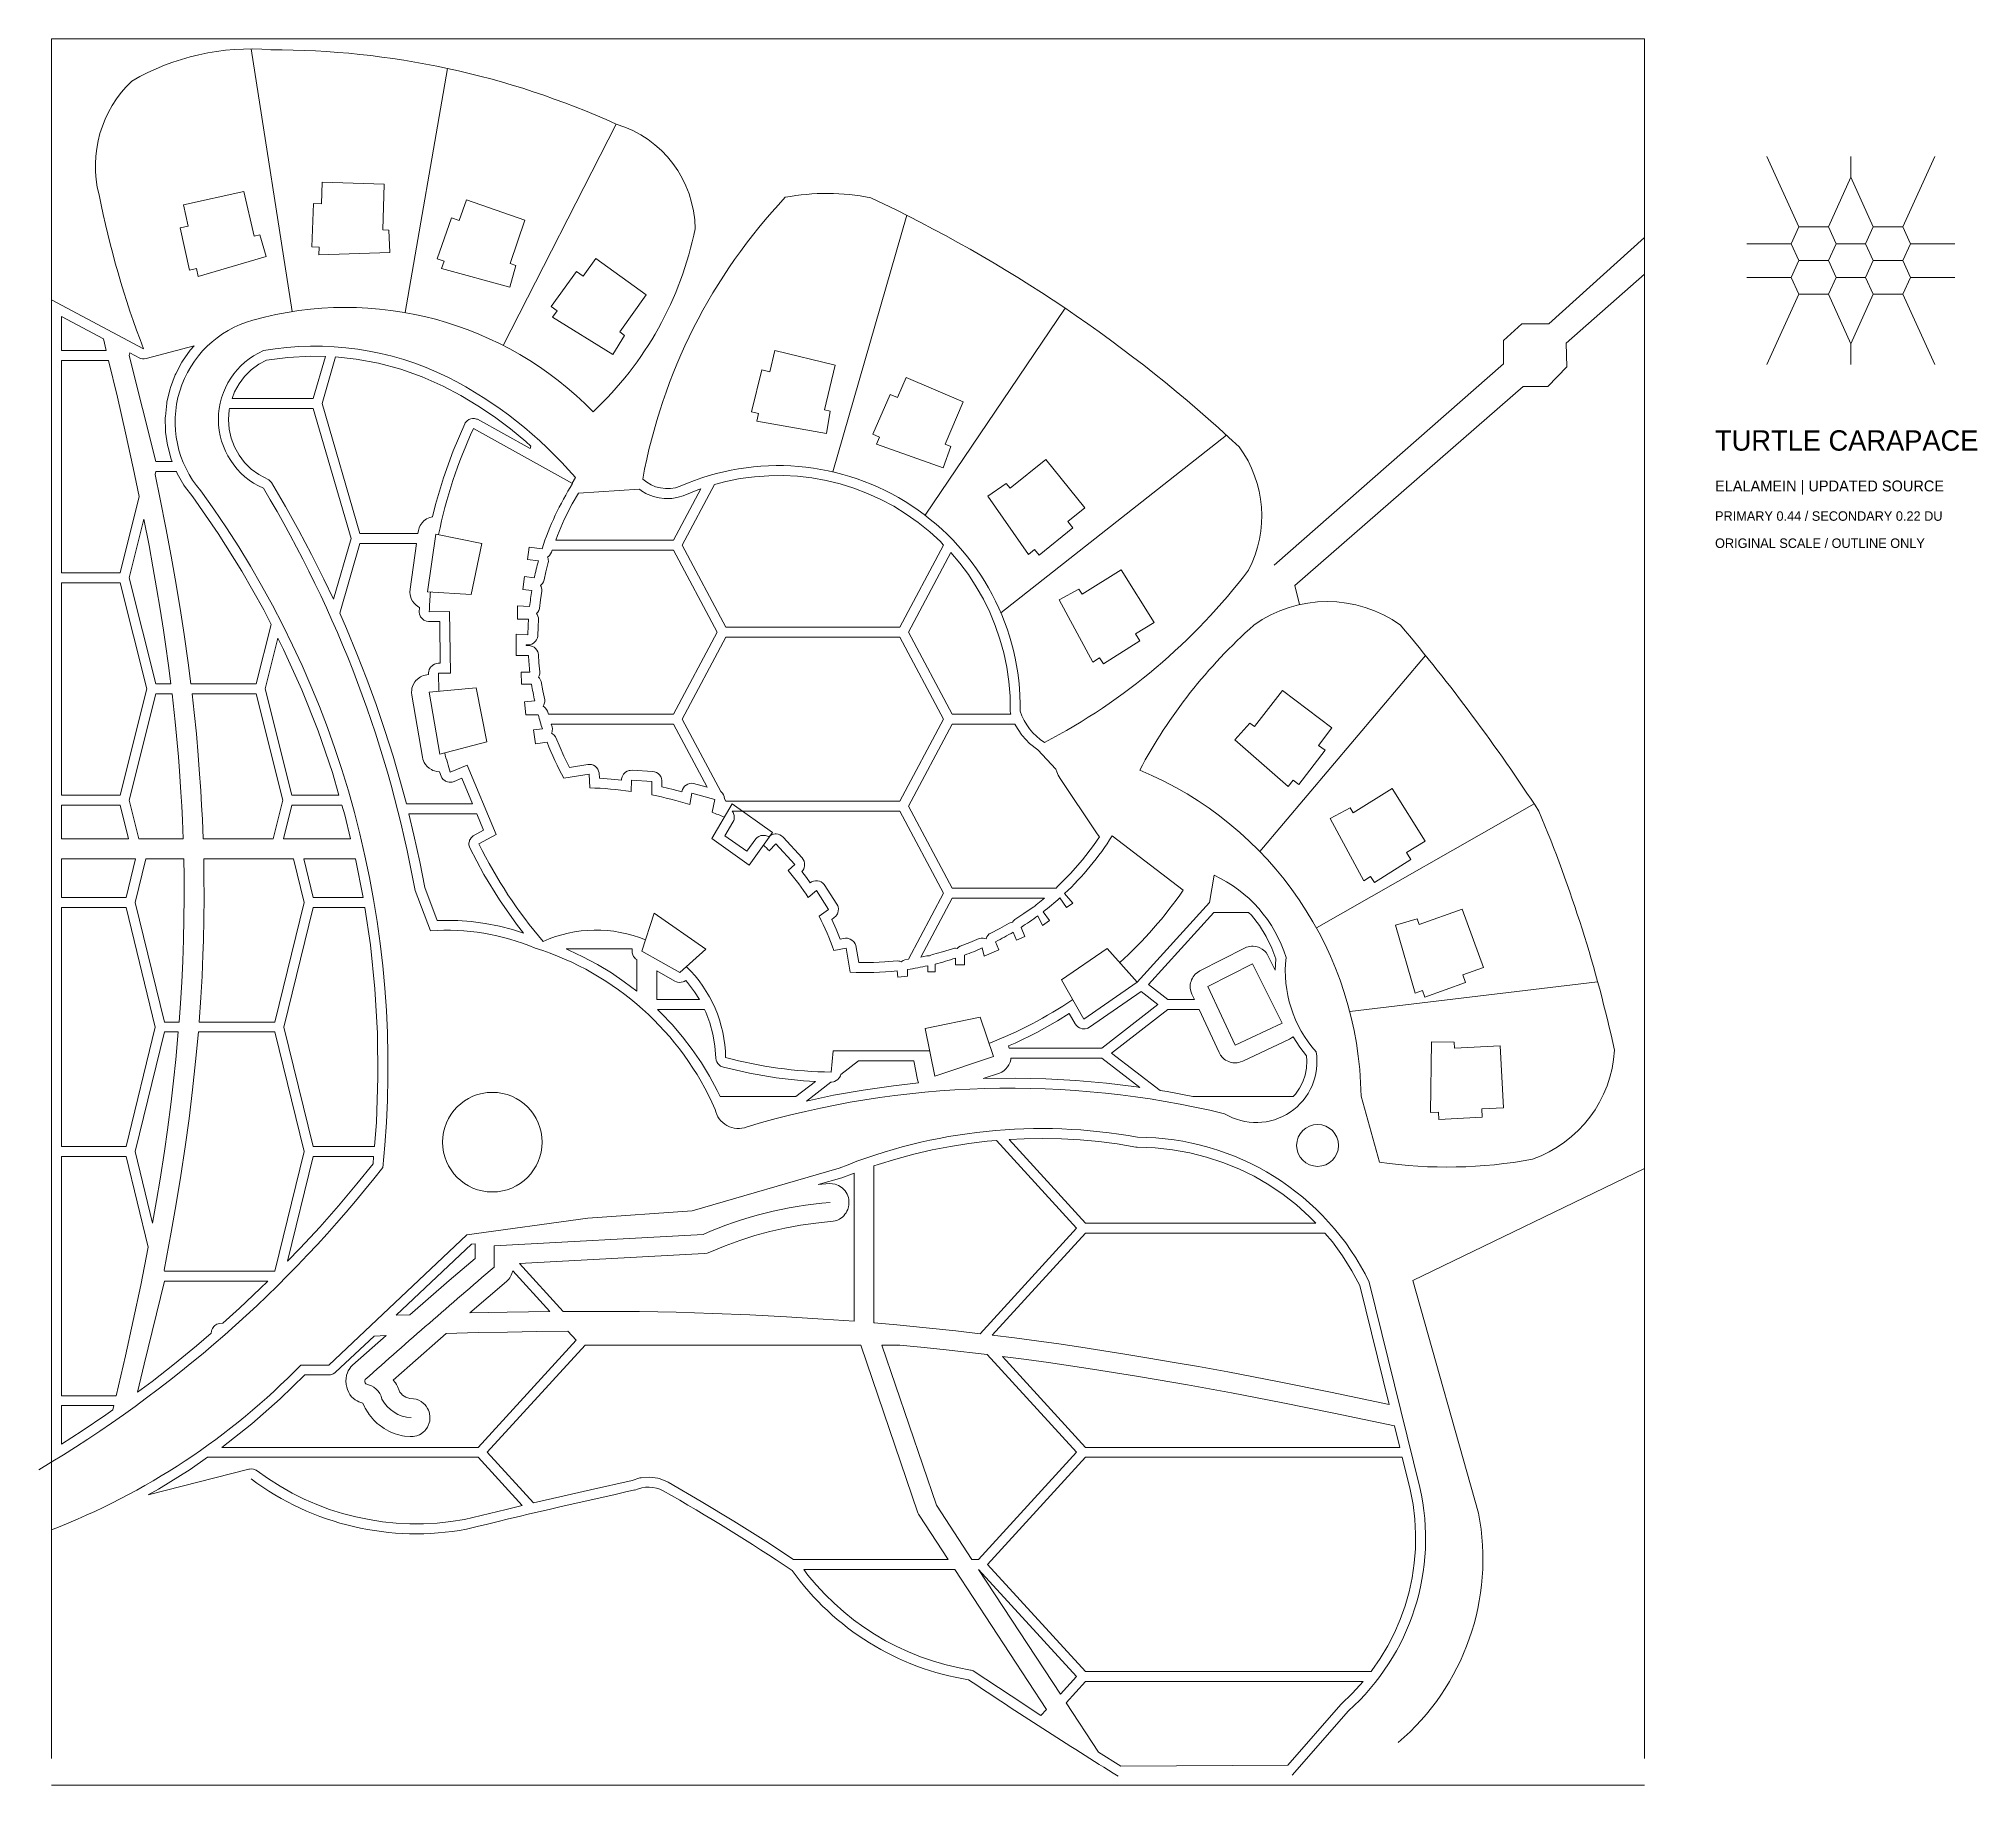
# Model space of a CAD drawing. Header units: inches. Extents: x 36 to 78.8, y 17.3 to 55.9.
import ezdxf

# ---------------------------------------------------------------- set-up
doc = ezdxf.new("R2010")
doc.units = ezdxf.units.IN
for name, color, linetype, lineweight in [('01_ORIGINAL_PLAN', 7, 'Continuous', 20), ('02_CONCEPT_CLOSED_AREAS', 7, 'Continuous', 15), ('03_CONCEPT_ICON', 7, 'Continuous', 15), ('04_TITLE', 7, 'Continuous', 15)]:
    doc.layers.add(name, color=color, linetype=linetype, lineweight=lineweight)

msp = doc.modelspace()

# ---------------------------------------------------------------- linework, layer by layer
at = {"layer": '01_ORIGINAL_PLAN'}
for p, q in [((36.248, 17.906), (36.248, 55.9)), ((36.248, 55.9), (71.442, 55.9)), ((71.442, 55.9), (71.442, 17.906)), ((71.442, 17.312), (36.248, 17.312))]:
    msp.add_line(p, q, dxfattribs=at)
for points in [[(40.658, 55.675), (41.569, 49.871)], [(45, 55.245), (44.06, 49.85)], [(48.726, 54.013), (46.225, 49.126)], [(55.143, 52), (53.51, 46.333)], [(63.257, 44.272), (68.329, 48.719), (68.329, 49.231), (68.73, 49.6), (69.33, 49.6), (71.442, 51.512), (71.442, 50.696), (69.711, 49.177), (69.725, 48.651), (69.304, 48.218), (68.761, 48.218), (63.72, 43.82), (63.817, 43.397)], [(38.284, 49.049), (36.248, 50.129)], [(55.552, 45.371), (58.647, 49.945)], [(62.206, 47.145), (57.223, 43.22)], [(47.087, 44.63), (46.802, 44.667), (46.766, 44.393), (47.006, 44.362)], [(46.916, 43.993), (46.696, 44.016), (46.666, 43.73), (46.862, 43.709)], [(46.813, 43.357), (46.546, 43.371), (46.546, 43.074), (46.789, 43.074)], [(45.044, 43.247), (44.595, 43.241)], [(44.807, 41.482), (44.799, 41.881), (45.061, 41.886), (45.044, 43.247)], [(46.775, 42.728), (46.519, 42.748), (46.519, 42.277), (46.786, 42.274)], [(66.604, 42.276), (62.941, 37.945)], [(46.818, 41.908), (46.625, 41.902), (46.633, 41.638), (46.856, 41.638)], [(46.926, 41.27), (46.702, 41.249), (46.728, 40.961), (47.002, 40.962)], [(47.096, 40.651), (46.9, 40.63)], [(46.9, 40.63), (46.939, 40.324), (47.2, 40.358)], [(46.075, 38.317), (45.433, 39.849), (45.059, 39.693)], [(49.053, 39.272), (49.062, 39.519), (49.515, 39.492), (49.513, 39.194)], [(50.35, 38.981), (50.396, 39.232), (50.902, 39.093), (50.842, 38.811)], [(51.286, 38.996), (52.178, 38.364), (51.665, 37.64), (50.837, 38.227), (51.286, 38.996)], [(69.006, 38.995), (64.196, 36.253)], [(46.075, 38.317), (45.692, 38.109)], [(52.249, 38.111), (52.108, 37.96)], [(52.249, 38.111), (52.668, 37.654), (52.525, 37.523)], [(52.968, 36.924), (53.149, 37.079), (53.413, 36.661), (53.207, 36.514)], [(58.528, 36.918), (58.67, 36.704), (58.814, 36.799), (58.632, 37.014)], [(49.567, 36.583), (50.703, 35.787), (50.129, 35.27), (49.295, 35.742), (49.567, 36.583)], [(58.043, 36.524), (58.141, 36.305), (58.295, 36.419), (58.155, 36.608)], [(57.496, 36.162), (57.572, 35.985), (57.754, 36.063), (57.668, 36.267)], [(53.805, 35.806), (53.533, 35.759)], [(53.805, 35.806), (53.805, 35.806)], [(56.221, 35.586), (56.221, 35.439), (56.423, 35.439), (56.423, 35.655)], [(56.812, 35.811), (56.853, 35.634), (57.179, 35.773), (57.105, 35.949)], [(58.564, 35.106), (59.058, 34.241), (60.235, 35.059), (59.57, 35.799), (58.564, 35.106)], [(54.929, 35.306), (54.944, 35.165), (55.16, 35.189), (55.16, 35.336)], [(55.61, 35.419), (55.608, 35.288), (55.771, 35.288), (55.771, 35.457)], [(70.407, 35.063), (64.93, 34.409)], [(53.515, 33.54), (53.473, 33.07)], [(53.515, 33.54), (55.65, 33.54)], [(65.18, 32.538), (65.591, 31.078)], [(71.442, 30.938), (66.326, 28.468)], [(46.027, 28.759), (46.027, 29.23), (50.643, 29.479)], [(66.326, 28.468), (67.775, 23.323)]]:
    msp.add_lwpolyline(points, dxfattribs=at)
for points in [[(43.572, 51.68), (43.598, 52.69), (42.23, 52.734), (42.214, 52.252), (42.035, 52.258), (42.004, 51.303), (42.163, 51.298), (42.158, 51.123), (43.721, 51.177), (43.704, 51.675)], [(40.725, 51.537), (40.502, 52.523), (39.164, 52.23), (39.268, 51.758), (39.093, 51.72), (39.298, 50.787), (39.453, 50.821), (39.491, 50.65), (40.993, 51.087), (40.853, 51.565)], [(46.381, 50.933), (46.709, 51.889), (45.415, 52.34), (45.257, 51.885), (45.088, 51.944), (44.773, 51.041), (44.923, 50.989), (44.866, 50.824), (46.374, 50.409), (46.506, 50.889)], [(48.804, 49.422), (49.389, 50.246), (48.277, 51.045), (47.995, 50.654), (47.85, 50.758), (47.292, 49.982), (47.421, 49.889), (47.319, 49.747), (48.648, 48.921), (48.911, 49.345)], [(53.327, 47.704), (53.561, 48.687), (52.231, 49.012), (52.116, 48.544), (51.942, 48.586), (51.715, 47.658), (51.87, 47.62), (51.829, 47.45), (53.37, 47.181), (53.455, 47.672)], [(55.995, 46.944), (56.387, 47.876), (55.128, 48.415), (54.938, 47.972), (54.774, 48.042), (54.397, 47.164), (54.544, 47.101), (54.475, 46.94), (55.951, 46.422), (56.116, 46.892)], [(57.426, 45.973), (58.218, 46.601), (59.075, 45.534), (58.699, 45.232), (58.811, 45.092), (58.066, 44.493), (57.966, 44.618), (57.83, 44.508), (56.934, 45.791), (57.343, 46.076)], [(45.757, 44.748), (44.738, 44.957), (44.556, 43.684), (45.524, 43.622)], [(59.019, 43.63), (59.878, 44.165), (60.608, 43.006), (60.2, 42.749), (60.296, 42.598), (59.487, 42.088), (59.402, 42.222), (59.254, 42.129), (58.511, 43.505), (58.949, 43.742)], [(45.629, 41.562), (44.593, 41.461), (44.828, 40.095), (45.865, 40.369)], [(62.827, 40.702), (63.445, 41.502), (64.534, 40.672), (64.241, 40.288), (64.384, 40.18), (63.804, 39.42), (63.677, 39.516), (63.571, 39.377), (62.394, 40.407), (62.722, 40.782)], [(65.006, 38.799), (65.865, 39.334), (66.595, 38.175), (66.187, 37.918), (66.283, 37.767), (65.474, 37.257), (65.389, 37.391), (65.242, 37.298), (64.498, 38.674), (64.936, 38.911)], [(66.464, 36.332), (67.417, 36.67), (67.882, 35.382), (67.428, 35.218), (67.489, 35.05), (66.59, 34.725), (66.536, 34.875), (66.372, 34.816), (65.94, 36.319), (66.419, 36.457)], [(61.796, 34.957), (62.78, 35.461), (63.435, 34.152), (62.399, 33.663)], [(55.549, 34.034), (56.763, 34.283), (57.058, 33.412), (55.766, 32.976)], [(67.244, 33.6), (68.254, 33.648), (68.327, 32.28), (67.845, 32.255), (67.855, 32.076), (66.9, 32.025), (66.892, 32.184), (66.717, 32.175), (66.739, 33.739), (67.237, 33.732)]]:
    msp.add_lwpolyline(points, close=True, dxfattribs=at)
for points in [[(44.283, 37.084, 0.090917), (40.931, 45.968, -0.652582), (40.931, 49.011, -0.158741), (45.004, 48.425, -0.098355), (47.824, 46.203), (47.755, 46.078)], [(47.087, 44.63, -0.062406), (47.763, 46.073), (45.572, 47.29, 0.058367), (44.801, 44.944, 0.058367)], [(50.14, 46.014, -0.546754), (57.65, 41.045, 0.171391), (58.184, 40.351, 0.171391)], [(46.916, 43.993, -0.01479), (47.006, 44.362, -0.01479)], [(44.621, 43.68, 0.010358), (44.595, 43.241)], [(46.813, 43.357, -0.013879), (46.862, 43.709)], [(60.29, 39.74, -0.089338), (62.813, 42.944, -0.322066), (66.051, 42.944, -0.030946), (69.111, 38.833, -0.044664), (70.78, 33.554, -0.301674), (68.967, 31.144, -0.082145), (65.591, 31.078)], [(46.775, 42.728, -0.013523), (46.789, 43.074, -0.013523)], [(46.818, 41.908, -0.014342), (46.786, 42.274)], [(46.926, 41.27, -0.014645), (46.856, 41.638)], [(47.096, 40.651, -0.012679), (47.002, 40.962)], [(48.142, 39.35), (48.13, 39.649), (47.57, 39.561, -0.034306), (47.2, 40.358, -0.034306)], [(44.936, 40.124, 0.010564), (45.059, 39.693, 0.010564)], [(60.29, 39.74, -0.300089), (65.18, 32.538)], [(59.849, 35.488, 0.057164), (61.253, 37.088), (59.681, 38.289, -0.064319), (58.632, 37.014, -0.064319)], [(45.692, 38.109, 0.060935), (47.109, 35.956, -0.206423), (49.375, 35.99)], [(59.998, 35.322), (60.235, 35.059), (61.831, 36.816), (61.933, 37.418, -0.214593), (63.522, 35.602, 0.212382), (64.188, 33.517, -0.642649), (62.166, 32.15, 0.132984), (51.615, 31.858, -0.471407), (50.913, 32.245)], [(46.935, 35.809, 0.119192), (44.621, 36.188), (44.283, 37.084)], [(58.528, 36.918, -0.018836), (58.155, 36.608, -0.018836)], [(58.043, 36.524, -0.017658), (57.668, 36.267, -0.017658)], [(57.496, 36.162, -0.017305), (57.105, 35.949, -0.017305)], [(54.929, 35.306, -0.040089), (53.897, 35.276), (53.805, 35.806)], [(56.221, 35.586, -0.018166), (55.771, 35.457, -0.018166)], [(56.812, 35.811, -0.016254), (56.423, 35.655, -0.016254)], [(50.274, 35.4, -0.198705), (51.143, 33.392, 0.063223), (53.473, 33.07)], [(55.61, 35.419, -0.017778), (55.16, 35.336, -0.017778)], [(56.959, 33.703, 0.056142), (58.811, 34.673)], [(53.65, 30.945, -0.14301), (60.243, 31.63, -0.286424), (65.36, 28.431), (66.481, 23.89, -0.272091), (64.9, 18.954), (63.661, 17.533)], [(53.65, 30.945), (50.4, 30.004), (48.095, 29.84), (45.427, 29.473), (42.376, 26.597), (41.758, 26.597, -0.10797), (36.248, 22.954)]]:
    msp.add_lwpolyline(points, format="xyb", dxfattribs=at)
for centre, radius in [((45.989, 31.521), 1.1), ((64.22, 31.448), 0.463)]:
    msp.add_circle(centre, radius, dxfattribs=at)
for centre, radius, start, end in [((40.658, 50.423), 5.252, 85.2142, 120.0956), ((41.139, 37.317), 18.339, 65.5622, 90.1344), ((39.813, 53.089), 2.593, 133.6015, 194.2753), ((48.026, 51.672), 2.444, 0.7167, 73.3418), ((57.911, 56.571), 21.019, 191.3089, 200.9684), ((61.436, 43.951), 12.326, 136.7478, 169.6154), ((53.373, 47.535), 4.948, 78.6004, 100.6499), ((40.939, 23.771), 31.601, 47.0054, 64.8874), ((43.034, 53.196), 7.583, 313.0815, 348.6437), ((41.312, 47.434), 2.33, 105.2161, 220.7715), ((42.751, 42.34), 7.624, 44.2289, 105.6047), ((60.387, 45.356), 2.599, 332.6099, 36.0186), ((22.064, 33.195), 21.619, 354.0583, 36.0319), ((49.852, 46.755), 0.794, 227.0981, 291.2465), ((51.961, 52.291), 13.465, 297.5281, 322.8549), ((47.898, 31.093), 8.26, 81.9573, 88.3074), ((47.898, 31.093), 8.26, 72.7279, 78.7214), ((47.898, 31.093), 8.26, 67.0855, 69.118), ((48.363, 33.974), 5.47, 46.7825, 48.644), ((48.363, 33.974), 5.47, 32.6388, 40.4465), ((48.363, 33.974), 5.47, 19.0436, 27.6609), ((44.996, 29.643), 6.464, 23.734, 72.5429), ((22.02, 47.825), 27.364, 300.648, 321.9453), ((54.073, 21.787), 8.422, 94.2501, 114.0352), ((177.596, -125.015), 202.378, 130.55026, 131.62005), ((43.293, 26.24), 0.119, 162.5746, 211.3187), ((43.119, 25.741), 0.443, 13.2811, 80.611), ((44.225, 26.196), 0.761, 207.5896, 267.5639), ((44.306, 28.951), 6.083, 233.183, 280.5392), ((83.889, -134.15), 161.762, 102.40484, 103.75801), ((49.433, 23.211), 0.689, 61.2688, 115.2094), ((27.349, -15.654), 45.391, 56.1832, 60.407), ((62.535, 22.313), 5.337, 310.4718, 10.9016), ((57.468, 25.543), 5.979, 215.6658, 260.7622), ((129.159, 128.7), 131.041, 236.3299, 238.04792)]:
    msp.add_arc(centre, radius, start, end, dxfattribs=at)
at = {"layer": '02_CONCEPT_CLOSED_AREAS'}
for points in [[(36.468, 49.763), (37.398, 49.27), (37.46, 49.014), (36.468, 49.014)], [(39.314, 49.019), (39.146, 48.78), (39.132, 48.757), (38.994, 48.497), (38.983, 48.472), (38.878, 48.193), (38.869, 48.166), (38.801, 47.877), (38.796, 47.849), (38.765, 47.557), (38.764, 47.529), (38.77, 47.238), (38.772, 47.21), (38.814, 46.922), (38.819, 46.896), (38.897, 46.615), (38.919, 46.558), (38.554, 46.558), (37.966, 48.904), (37.98, 48.961), (38.199, 48.846), (38.218, 48.839), (38.258, 48.831), (38.299, 48.83), (38.339, 48.837), (39.399, 49.114)], [(40.293, 48.098), (40.393, 48.277), (40.517, 48.441), (40.664, 48.586), (40.832, 48.71), (40.999, 48.798), (41.472, 48.861), (41.977, 48.888), (42.3, 48.88), (42.031, 47.954), (40.238, 47.954)], [(42.982, 48.823), (43.477, 48.732), (43.965, 48.602), (44.442, 48.434), (44.906, 48.228), (45.292, 48.019), (45.669, 47.79), (46.035, 47.544), (46.387, 47.28), (46.726, 46.999), (46.836, 46.899), (46.821, 46.848), (45.66, 47.492), (45.639, 47.499), (45.597, 47.508), (45.554, 47.509), (45.511, 47.501), (45.471, 47.485), (45.435, 47.462), (45.419, 47.447), (45.391, 47.414), (45.38, 47.396), (45.121, 46.796), (44.907, 46.202), (44.731, 45.609), (44.668, 45.34), (44.606, 45.324), (44.571, 45.309), (44.538, 45.292), (44.507, 45.271), (44.478, 45.248), (44.438, 45.205), (44.415, 45.175), (44.396, 45.144), (44.373, 45.095), (44.357, 45.039), (44.346, 44.968), (43.064, 44.968), (42.228, 47.844), (42.526, 48.871)], [(36.468, 48.794), (37.513, 48.794), (37.706, 47.978), (37.885, 47.197), (38.057, 46.417), (38.189, 45.79), (37.767, 44.102), (36.468, 44.102)], [(42.268, 43.962), (41.997, 44.505), (41.716, 45.038), (41.423, 45.564), (41.109, 46.097), (41.083, 46.127), (41.051, 46.153), (40.832, 46.27), (40.664, 46.393), (40.517, 46.538), (40.393, 46.702), (40.293, 46.882), (40.219, 47.075), (40.174, 47.278), (40.158, 47.49), (40.174, 47.701), (40.181, 47.734), (42.031, 47.734), (42.867, 44.858), (42.477, 43.518)], [(39.011, 46.338), (39.03, 46.295), (39.177, 46.04), (39.192, 46.017), (39.369, 45.783), (39.932, 44.97), (40.455, 44.135), (40.938, 43.28), (41.101, 42.956), (40.773, 41.645), (39.33, 41.645), (39.27, 42.113), (39.182, 42.741), (39.109, 43.213), (39.006, 43.842), (38.895, 44.469), (38.777, 45.097), (38.652, 45.725), (38.538, 46.274), (38.554, 46.338)], [(51.15, 46.12), (51.465, 46.182), (51.781, 46.224), (52.099, 46.247), (52.417, 46.25), (52.734, 46.233), (53.049, 46.196), (53.362, 46.14), (53.671, 46.065), (53.976, 45.97), (54.276, 45.856), (54.569, 45.723), (54.855, 45.571), (55.132, 45.399), (55.399, 45.211), (55.651, 45.007), (55.888, 44.79), (55.952, 44.722), (55.957, 44.713), (54.993, 42.901), (51.149, 42.901), (50.184, 44.713), (50.897, 46.053)], [(47.427, 44.925), (47.579, 45.279), (47.754, 45.623), (47.894, 45.861), (49.24, 45.948), (49.287, 45.913), (49.383, 45.856), (49.41, 45.842), (49.512, 45.8), (49.541, 45.79), (49.647, 45.762), (49.677, 45.756), (49.786, 45.743), (49.816, 45.742), (49.927, 45.744), (49.957, 45.746), (50.067, 45.764), (50.097, 45.771), (50.205, 45.804), (50.532, 45.936), (50.597, 45.957), (49.993, 44.823), (47.39, 44.823)], [(38.291, 45.289), (38.405, 44.702), (38.491, 44.235), (38.573, 43.767), (38.65, 43.3), (38.723, 42.833), (38.769, 42.522), (38.834, 42.055), (38.886, 41.645), (38.554, 41.645), (37.966, 43.992)], [(44.375, 43.23), (44.381, 43.188), (44.395, 43.149), (44.405, 43.13), (44.417, 43.112), (44.445, 43.081), (44.478, 43.055), (44.496, 43.045), (44.535, 43.029), (44.577, 43.022), (44.827, 43.024), (44.838, 42.102), (44.795, 42.101), (44.752, 42.096), (44.711, 42.083), (44.673, 42.061), (44.656, 42.048), (44.626, 42.017), (44.614, 42), (44.594, 41.961), (44.583, 41.92), (44.58, 41.898), (44.58, 41.851), (44.507, 41.841), (44.47, 41.831), (44.435, 41.817), (44.402, 41.801), (44.37, 41.781), (44.328, 41.747), (44.301, 41.72), (44.278, 41.69), (44.246, 41.64), (44.225, 41.591), (44.214, 41.555), (44.207, 41.518), (44.203, 41.459), (44.208, 41.394), (44.444, 40.029), (44.455, 39.982), (44.468, 39.946), (44.484, 39.912), (44.513, 39.866), (44.552, 39.82), (44.593, 39.784), (44.643, 39.752), (44.677, 39.736), (44.713, 39.723), (44.766, 39.711), (44.825, 39.706), (44.856, 39.609), (44.876, 39.57), (44.904, 39.537), (44.937, 39.51), (44.956, 39.499), (44.996, 39.482), (45.038, 39.474), (45.06, 39.473), (45.103, 39.477), (45.144, 39.49), (45.315, 39.562), (45.553, 38.995), (44.089, 38.995), (43.962, 39.474), (43.795, 40.051), (43.616, 40.62), (43.423, 41.189), (43.217, 41.754), (42.999, 42.314), (42.768, 42.869), (42.617, 43.209), (43.064, 44.748), (44.314, 44.748), (44.17, 43.739), (44.167, 43.675), (44.173, 43.616), (44.186, 43.563), (44.199, 43.528), (44.227, 43.476), (44.259, 43.432), (44.301, 43.39), (44.344, 43.357), (44.379, 43.337)], [(46.993, 43.229), (47.014, 43.267), (47.028, 43.309), (47.053, 43.503), (47.082, 43.695), (47.08, 43.737), (47.077, 43.758), (47.064, 43.798), (47.052, 43.82), (47.069, 43.835), (47.097, 43.868), (47.118, 43.905), (47.131, 43.946), (47.172, 44.126), (47.224, 44.326), (47.226, 44.348), (47.224, 44.392), (47.22, 44.414), (47.209, 44.447), (47.236, 44.468), (47.251, 44.483), (47.276, 44.517), (47.294, 44.555), (47.311, 44.603), (49.993, 44.603), (50.958, 42.791), (49.993, 40.979), (47.226, 40.979), (47.207, 41.042), (47.187, 41.081), (47.159, 41.116), (47.143, 41.131), (47.112, 41.152), (47.13, 41.187), (47.142, 41.229), (47.145, 41.25), (47.145, 41.294), (47.104, 41.495), (47.068, 41.696), (47.061, 41.717), (47.041, 41.757), (47.028, 41.775), (47.008, 41.797), (47.023, 41.827), (47.03, 41.848), (47.035, 41.868), (47.038, 41.911), (47.019, 42.11), (47.006, 42.289), (46.998, 42.332), (46.991, 42.353), (46.972, 42.392), (46.945, 42.427), (46.911, 42.455), (46.873, 42.476), (46.831, 42.49), (46.788, 42.494), (46.739, 42.495), (46.739, 42.51), (46.779, 42.508), (46.821, 42.513), (46.861, 42.525), (46.898, 42.545), (46.915, 42.558), (46.945, 42.588), (46.968, 42.623), (46.985, 42.662), (46.994, 42.703), (46.995, 42.724), (46.999, 42.893), (47.008, 43.083), (47.007, 43.104), (46.997, 43.145), (46.98, 43.183), (46.968, 43.201)], [(56.316, 44.315), (56.506, 44.06), (56.68, 43.794), (56.837, 43.518), (56.977, 43.232), (57.099, 42.939), (57.202, 42.638), (57.287, 42.33), (57.353, 42.016), (57.399, 41.698), (57.425, 41.375), (57.431, 41.042), (57.435, 41), (57.441, 40.979), (56.148, 40.979), (55.184, 42.791), (56.119, 44.548)], [(36.468, 43.882), (37.767, 43.882), (38.354, 41.535), (37.767, 39.189), (36.468, 39.189)], [(41.379, 42.406), (41.78, 41.515), (42.138, 40.607), (42.455, 39.685), (42.601, 39.189), (41.56, 39.189), (40.972, 41.535), (41.253, 42.656)], [(51.121, 39.109), (51.112, 39.157), (51.095, 39.198), (51.07, 39.235), (51.037, 39.267), (50.184, 40.869), (51.149, 42.681), (54.993, 42.681), (55.957, 40.869), (54.993, 39.057), (51.149, 39.057)], [(38.913, 41.425), (38.981, 40.81), (39.012, 40.499), (39.053, 40.032), (39.078, 39.721), (39.11, 39.255), (39.128, 38.944), (39.143, 38.633), (39.159, 38.22), (38.181, 38.22), (37.966, 39.079), (38.554, 41.425)], [(39.599, 38.22), (39.583, 38.652), (39.567, 38.968), (39.549, 39.282), (39.516, 39.754), (39.492, 40.069), (39.45, 40.541), (39.402, 41.012), (39.356, 41.425), (40.773, 41.425), (41.361, 39.079), (41.146, 38.22)], [(50.734, 39.367), (50.433, 39.449), (50.39, 39.452), (50.348, 39.447), (50.307, 39.433), (50.27, 39.412), (50.237, 39.384), (50.21, 39.351), (50.191, 39.312), (50.177, 39.261), (49.986, 39.312), (49.734, 39.372), (49.734, 39.513), (49.725, 39.556), (49.708, 39.597), (49.683, 39.634), (49.651, 39.664), (49.613, 39.688), (49.572, 39.704), (49.528, 39.711), (49.075, 39.738), (49.032, 39.736), (49.01, 39.732), (48.969, 39.718), (48.931, 39.695), (48.899, 39.666), (48.885, 39.649), (48.863, 39.611), (48.854, 39.591), (48.844, 39.548), (48.842, 39.521), (48.614, 39.543), (48.353, 39.561), (48.348, 39.679), (48.337, 39.721), (48.319, 39.761), (48.293, 39.796), (48.261, 39.825), (48.223, 39.848), (48.182, 39.862), (48.139, 39.868), (48.096, 39.866), (47.691, 39.802), (47.664, 39.855), (47.571, 40.046), (47.485, 40.24), (47.395, 40.46), (47.383, 40.479), (47.355, 40.514), (47.321, 40.542), (47.294, 40.556), (47.307, 40.59), (47.312, 40.611), (47.316, 40.654), (47.311, 40.697), (47.292, 40.759), (49.993, 40.759)], [(57.533, 40.759), (57.553, 40.721), (57.673, 40.534), (57.695, 40.504), (57.858, 40.327), (58.036, 40.188), (58.437, 39.762), (58.458, 39.702), (58.49, 39.632), (58.534, 39.556), (59.334, 38.356), (59.371, 38.306), (59.402, 38.269), (59.272, 38.074), (59.028, 37.758), (58.764, 37.458), (58.477, 37.17), (58.448, 37.135), (56.148, 37.135), (55.184, 38.947), (56.148, 40.759)], [(36.468, 38.969), (37.767, 38.969), (37.954, 38.22), (36.468, 38.22)], [(42.729, 38.75), (42.859, 38.22), (41.373, 38.22), (41.56, 38.969), (42.665, 38.969)], [(45.795, 38.415), (45.568, 38.291), (45.535, 38.263), (45.521, 38.247), (45.497, 38.211), (45.488, 38.192), (45.481, 38.172), (45.473, 38.13), (45.473, 38.087), (45.476, 38.065), (45.489, 38.024), (45.802, 37.435), (46.147, 36.874), (46.526, 36.335), (46.681, 36.14), (46.431, 36.22), (46.145, 36.293), (45.83, 36.354), (45.524, 36.395), (45.23, 36.417), (44.921, 36.421), (44.771, 36.415), (44.496, 37.144), (44.385, 37.718), (44.258, 38.302), (44.144, 38.775), (45.645, 38.775)], [(55.179, 35.562), (55.104, 35.549), (55.062, 35.534), (55.043, 35.523), (55.02, 35.506), (54.993, 35.517), (54.972, 35.522), (54.93, 35.526), (54.656, 35.503), (54.407, 35.49), (54.158, 35.488), (54.083, 35.49), (54.017, 35.865), (54.002, 35.905), (53.979, 35.942), (53.965, 35.958), (53.932, 35.986), (53.894, 36.007), (53.853, 36.021), (53.832, 36.025), (53.789, 36.026), (53.676, 36.007), (53.588, 36.226), (53.488, 36.444), (53.542, 36.482), (53.575, 36.512), (53.602, 36.547), (53.612, 36.567), (53.621, 36.587), (53.631, 36.63), (53.633, 36.675), (53.626, 36.718), (53.619, 36.739), (53.599, 36.779), (53.322, 37.215), (53.291, 37.247), (53.255, 37.272), (53.214, 37.289), (53.171, 37.298), (53.126, 37.298), (53.083, 37.289), (53.042, 37.271), (53.013, 37.251), (52.932, 37.365), (52.827, 37.502), (52.845, 37.524), (52.867, 37.561), (52.876, 37.581), (52.886, 37.623), (52.888, 37.666), (52.885, 37.687), (52.875, 37.729), (52.856, 37.768), (52.83, 37.802), (52.412, 38.259), (52.38, 38.288), (52.343, 38.31), (52.303, 38.324), (52.261, 38.33), (52.24, 38.331), (52.198, 38.325), (52.158, 38.311), (52.121, 38.289), (52.094, 38.266), (52.068, 38.28), (52.048, 38.288), (52.027, 38.294), (51.984, 38.3), (51.941, 38.297), (51.92, 38.293), (51.879, 38.277), (51.842, 38.254), (51.811, 38.224), (51.613, 37.947), (51.128, 38.29), (51.304, 38.591), (51.322, 38.631), (51.328, 38.652), (51.334, 38.696), (51.331, 38.74), (51.319, 38.782), (51.31, 38.802), (51.288, 38.837), (54.993, 38.837), (55.957, 37.025)], [(38.105, 37.78), (37.897, 36.928), (36.468, 36.928), (36.468, 37.78)], [(39.171, 37.78), (39.178, 37.389), (39.18, 36.922), (39.176, 36.456), (39.166, 35.989), (39.15, 35.523), (39.128, 35.056), (39.1, 34.59), (39.07, 34.175), (38.743, 34.175), (38.096, 36.818), (38.332, 37.78)], [(39.511, 34.175), (39.549, 34.719), (39.575, 35.19), (39.595, 35.662), (39.606, 35.978), (39.616, 36.45), (39.62, 36.921), (39.618, 37.393), (39.612, 37.78), (41.598, 37.78), (41.833, 36.818), (41.187, 34.175)], [(43.133, 36.928), (42.033, 36.928), (41.824, 37.78), (42.966, 37.78)], [(58.187, 36.915), (58.003, 36.767), (57.974, 36.732), (57.952, 36.724), (57.914, 36.702), (57.734, 36.574), (57.531, 36.439), (57.499, 36.408), (57.48, 36.381), (57.447, 36.376), (57.406, 36.362), (57.197, 36.245), (56.985, 36.134), (56.967, 36.121), (56.936, 36.09), (56.911, 36.054), (56.895, 36.015), (56.871, 36.023), (56.829, 36.031), (56.787, 36.03), (56.745, 36.021), (56.537, 35.934), (56.326, 35.853), (56.288, 35.829), (56.259, 35.802), (56.218, 35.806), (56.197, 35.804), (56.154, 35.795), (55.936, 35.729), (55.716, 35.67), (55.674, 35.654), (55.644, 35.636), (55.609, 35.639), (55.587, 35.638), (55.454, 35.611), (56.148, 36.915)], [(36.468, 36.708), (37.897, 36.708), (38.543, 34.065), (37.897, 31.423), (36.468, 31.423)], [(43.294, 35.882), (43.394, 34.91), (43.45, 33.932), (43.462, 32.95), (43.428, 31.966), (43.384, 31.423), (42.033, 31.423), (41.386, 34.065), (42.033, 36.708), (43.17, 36.708)], [(61.929, 36.597), (62.696, 36.597), (62.757, 36.535), (62.933, 36.311), (63.085, 36.068), (63.212, 35.81), (63.299, 35.569), (63.286, 35.322), (63.116, 35.66), (63.081, 35.709), (63.055, 35.738), (63.026, 35.764), (62.995, 35.786), (62.947, 35.814), (62.912, 35.828), (62.854, 35.844), (62.799, 35.851), (62.76, 35.851), (62.722, 35.847), (62.684, 35.839), (62.648, 35.828), (62.602, 35.809), (61.618, 35.304), (61.564, 35.271), (61.519, 35.232), (61.494, 35.205), (61.472, 35.175), (61.453, 35.143), (61.437, 35.109), (61.424, 35.074), (61.414, 35.038), (61.408, 35.001), (61.406, 34.964), (61.407, 34.926), (61.412, 34.889), (61.425, 34.837), (61.442, 34.793), (61.498, 34.673), (60.91, 34.673), (60.483, 35.004)], [(49.08, 35.789), (49.075, 35.746), (49.076, 35.724), (49.078, 35.703), (49.09, 35.662), (49.109, 35.623), (49.122, 35.606), (49.151, 35.575), (49.18, 35.554), (49.18, 34.855), (48.901, 35.067), (48.618, 35.26), (48.315, 35.444), (47.991, 35.618), (47.679, 35.764), (47.62, 35.789)], [(50.456, 34.845), (50.563, 34.673), (49.62, 34.673), (49.62, 35.305), (50.021, 35.079), (50.059, 35.062), (50.08, 35.056), (50.122, 35.05), (50.164, 35.053), (50.204, 35.063), (50.224, 35.072), (50.26, 35.093), (50.299, 35.051)], [(57.39, 33.646), (57.539, 33.709), (58.02, 33.944), (58.477, 34.2), (58.735, 34.364), (58.867, 34.132), (58.892, 34.097), (58.923, 34.068), (58.959, 34.045), (58.979, 34.036), (59.02, 34.025), (59.042, 34.022), (59.084, 34.023), (59.126, 34.032), (59.146, 34.04), (59.184, 34.061), (60.322, 34.851), (60.693, 34.563), (59.452, 33.6), (57.406, 33.6)], [(50.706, 34.395), (50.796, 34.154), (50.863, 33.905), (50.906, 33.649), (50.924, 33.378), (50.931, 33.335), (50.946, 33.295), (50.968, 33.258), (50.998, 33.227), (51.033, 33.202), (51.072, 33.184), (51.093, 33.178), (51.667, 33.042), (52.261, 32.94), (52.861, 32.876), (53.128, 32.864), (52.695, 32.528), (51.022, 32.528), (50.958, 32.664), (50.787, 32.979), (50.607, 33.274), (50.406, 33.567), (50.19, 33.849), (49.96, 34.118), (49.717, 34.374), (49.634, 34.453), (50.677, 34.453)], [(62.045, 33.499), (62.078, 33.442), (62.116, 33.395), (62.156, 33.358), (62.188, 33.336), (62.221, 33.316), (62.256, 33.301), (62.292, 33.288), (62.351, 33.277), (62.406, 33.274), (62.444, 33.276), (62.482, 33.283), (62.519, 33.293), (62.565, 33.311), (63.602, 33.8), (63.645, 33.824), (63.679, 33.848), (63.825, 33.621), (63.975, 33.431), (63.985, 33.319), (63.977, 33.159), (63.947, 33.003), (63.895, 32.854), (63.823, 32.713), (63.731, 32.584), (63.678, 32.528), (61.467, 32.528), (60.895, 32.637), (60.74, 32.661), (59.669, 33.49), (60.91, 34.453), (61.601, 34.453)], [(39.052, 33.955), (38.997, 33.346), (38.948, 32.879), (38.893, 32.412), (38.813, 31.79), (38.746, 31.323), (38.65, 30.7), (38.573, 30.233), (38.484, 29.729), (38.096, 31.313), (38.743, 33.955)], [(38.736, 28.696), (38.895, 29.53), (39.006, 30.158), (39.11, 30.787), (39.204, 31.416), (39.29, 32.045), (39.367, 32.674), (39.434, 33.303), (39.494, 33.955), (41.187, 33.955), (41.833, 31.313), (41.187, 28.671), (38.743, 28.671)], [(53.485, 32.85), (53.526, 32.856), (53.546, 32.862), (53.584, 32.88), (53.618, 32.904), (53.647, 32.935), (53.659, 32.952), (53.678, 32.989), (53.687, 33.019), (54.075, 33.32), (55.297, 33.32), (55.384, 32.898), (55.404, 32.831), (54.849, 32.769), (54.182, 32.673), (53.525, 32.556), (52.926, 32.429), (53.469, 32.85)], [(57.193, 33.047), (57.243, 33.069), (57.293, 33.102), (57.334, 33.138), (57.373, 33.183), (57.402, 33.23), (57.426, 33.285), (57.44, 33.338), (57.446, 33.38), (59.452, 33.38), (60.291, 32.73), (60.22, 32.741), (59.557, 32.822), (58.879, 32.881), (58.214, 32.918), (57.541, 32.933), (56.83, 32.924)], [(54.904, 31.148), (55.302, 31.255), (55.703, 31.348), (56.107, 31.426), (56.512, 31.491), (56.92, 31.54), (57.126, 31.558), (58.894, 29.622), (56.763, 27.289), (56.225, 27.351), (55.576, 27.42), (54.925, 27.483), (54.423, 27.527), (54.42, 27.537), (54.42, 30.995), (54.51, 31.027)], [(57.74, 31.596), (58.151, 31.602), (58.562, 31.594), (58.973, 31.571), (59.384, 31.533), (59.794, 31.481), (60.207, 31.413), (60.235, 31.41), (60.633, 31.396), (61.017, 31.355), (61.395, 31.287), (61.765, 31.193), (62.126, 31.075), (62.477, 30.932), (62.816, 30.766), (63.143, 30.577), (63.456, 30.366), (63.754, 30.133), (64.036, 29.88), (64.18, 29.732), (59.091, 29.732), (57.404, 31.579)], [(38.386, 29.202), (38.221, 28.362), (38.057, 27.583), (37.885, 26.803), (37.682, 25.919), (36.468, 25.919), (36.468, 31.203), (37.897, 31.203)], [(43.353, 31.042), (42.998, 30.6), (42.592, 30.116), (42.175, 29.643), (41.747, 29.18), (41.467, 28.89), (42.033, 31.203), (43.366, 31.203)], [(50.665, 29.059), (50.736, 29.069), (50.795, 29.088), (51.133, 29.229), (51.457, 29.349), (51.785, 29.455), (52.118, 29.546), (52.454, 29.623), (52.793, 29.686), (53.135, 29.734), (53.519, 29.772), (53.559, 29.781), (53.598, 29.793), (53.655, 29.82), (53.69, 29.842), (53.722, 29.867), (53.752, 29.896), (53.779, 29.927), (53.803, 29.961), (53.823, 29.996), (53.84, 30.034), (53.858, 30.092), (53.865, 30.133), (53.868, 30.174), (53.867, 30.215), (53.863, 30.256), (53.854, 30.296), (53.841, 30.335), (53.824, 30.373), (53.804, 30.409), (53.781, 30.443), (53.754, 30.474), (53.724, 30.503), (53.692, 30.528), (53.638, 30.561), (53.6, 30.577), (53.561, 30.59), (53.501, 30.602), (53.439, 30.605), (53.19, 30.583), (53.711, 30.734), (53.98, 30.837), (53.98, 27.563), (53.3, 27.613), (52.487, 27.664), (51.675, 27.706), (50.862, 27.738), (50.05, 27.761), (49.238, 27.776), (48.425, 27.783), (47.556, 27.781), (46.59, 28.839)], [(45.61, 29.276), (45.607, 29.23), (45.607, 28.952), (45.036, 28.461), (44.168, 27.706), (43.862, 27.695), (45.527, 29.265)], [(64.547, 29.316), (64.773, 29.006), (64.979, 28.679), (65.153, 28.351), (65.801, 25.725), (64.508, 25.996), (63.372, 26.225), (62.236, 26.443), (61.587, 26.562), (61.099, 26.648), (60.45, 26.759), (59.963, 26.839), (58.988, 26.991), (58.5, 27.062), (58.013, 27.13), (57.525, 27.195), (57.032, 27.257), (59.091, 29.512), (64.382, 29.512)], [(40.86, 28.284), (40.402, 27.853), (40.034, 27.522), (39.961, 27.516), (39.933, 27.509), (39.906, 27.499), (39.881, 27.485), (39.858, 27.468), (39.837, 27.448), (39.819, 27.425), (39.804, 27.401), (39.793, 27.374), (39.785, 27.346), (39.78, 27.3), (39.456, 27.021), (38.969, 26.623), (38.472, 26.235), (38.152, 25.997), (38.294, 26.616), (38.743, 28.451), (41.029, 28.451)], [(46.301, 28.441), (46.351, 28.492), (46.375, 28.525), (46.392, 28.552), (46.406, 28.579), (46.422, 28.618), (46.439, 28.678), (47.26, 27.779), (46.314, 27.766), (45.495, 27.747)], [(40.011, 24.778), (40.679, 25.301), (41.305, 25.849), (41.847, 26.377), (42.376, 26.377), (42.417, 26.381), (42.457, 26.392), (42.476, 26.401), (42.511, 26.423), (42.527, 26.437), (43.375, 27.236), (43.643, 27.246), (42.901, 26.591), (42.864, 26.554), (42.838, 26.521), (42.806, 26.47), (42.787, 26.427), (42.77, 26.372), (42.757, 26.301), (42.754, 26.244), (42.759, 26.164), (42.771, 26.107), (42.787, 26.053), (42.816, 25.99), (42.844, 25.942), (42.881, 25.895), (42.916, 25.861), (42.96, 25.827), (43.001, 25.804), (43.038, 25.787), (43.131, 25.755), (43.167, 25.67), (43.182, 25.64), (43.244, 25.538), (43.267, 25.504), (43.338, 25.415), (43.366, 25.385), (43.447, 25.307), (43.489, 25.272), (43.569, 25.214), (43.602, 25.192), (43.701, 25.137), (43.75, 25.114), (43.842, 25.078), (43.895, 25.062), (44.006, 25.035), (44.046, 25.028), (44.177, 25.015), (44.24, 25.018), (44.28, 25.024), (44.32, 25.035), (44.377, 25.058), (44.413, 25.078), (44.463, 25.114), (44.494, 25.143), (44.521, 25.174), (44.555, 25.224), (44.574, 25.26), (44.596, 25.319), (44.605, 25.359), (44.611, 25.4), (44.611, 25.461), (44.603, 25.523), (44.592, 25.563), (44.578, 25.601), (44.559, 25.638), (44.526, 25.689), (44.5, 25.721), (44.47, 25.75), (44.42, 25.788), (44.367, 25.817), (44.308, 25.839), (44.248, 25.851), (44.165, 25.86), (44.122, 25.871), (44.081, 25.887), (44.042, 25.908), (44.006, 25.934), (43.974, 25.965), (43.946, 25.999), (43.927, 26.032), (43.891, 26.12), (43.869, 26.167), (43.847, 26.202), (43.8, 26.264), (44.164, 26.586), (44.971, 27.292), (45.676, 27.312), (46.323, 27.326), (46.969, 27.336), (47.66, 27.342), (47.839, 27.145), (45.678, 24.778)], [(55.392, 23.329), (55.402, 23.303), (55.416, 23.279), (56.058, 22.301), (52.641, 22.301), (52.029, 22.703), (51.321, 23.149), (50.602, 23.584), (49.87, 24.008), (49.847, 24.02), (49.671, 24.089), (49.646, 24.094), (49.461, 24.12), (49.275, 24.105), (49.249, 24.102), (49.081, 24.047), (48.158, 23.841), (46.896, 23.55), (45.875, 24.668), (48.037, 27.035), (54.126, 27.035)], [(55.799, 23.497), (54.591, 27.035), (54.992, 27.035), (55.531, 26.982), (56.015, 26.931), (56.922, 26.827), (58.894, 24.668), (56.732, 22.301), (56.584, 22.301)], [(57.258, 26.785), (57.792, 26.716), (58.277, 26.649), (58.761, 26.579), (59.246, 26.507), (60.216, 26.352), (60.7, 26.271), (61.347, 26.158), (62.317, 25.98), (63.449, 25.761), (64.581, 25.532), (65.918, 25.25), (66.035, 24.778), (59.091, 24.778)], [(37.608, 25.605), (37.452, 25.494), (36.929, 25.142), (36.468, 24.846), (36.468, 25.699), (37.63, 25.699)], [(38.611, 23.852), (39.316, 24.291), (39.697, 24.558), (45.678, 24.558), (46.651, 23.492), (46.295, 23.408), (45.375, 23.186), (45.075, 23.138), (44.772, 23.106), (44.469, 23.09), (44.166, 23.089), (43.865, 23.104), (43.565, 23.134), (43.267, 23.18), (42.973, 23.241), (42.682, 23.317), (42.395, 23.408), (42.112, 23.513), (41.835, 23.633), (41.564, 23.768), (41.3, 23.917), (41.042, 24.08), (40.769, 24.272), (40.731, 24.289), (40.711, 24.295), (40.669, 24.301), (40.626, 24.298), (40.606, 24.294), (38.385, 23.727)], [(66.328, 23.516), (66.367, 23.19), (66.385, 22.864), (66.38, 22.539), (66.354, 22.217), (66.308, 21.898), (66.24, 21.583), (66.152, 21.274), (66.044, 20.971), (65.916, 20.676), (65.769, 20.389), (65.603, 20.112), (65.418, 19.845), (65.401, 19.824), (59.091, 19.824), (56.93, 22.191), (59.091, 24.558), (66.089, 24.558), (66.266, 23.843)], [(58.232, 18.989), (58.109, 18.855), (57.448, 19.284), (56.609, 19.837), (56.57, 19.853), (56.549, 19.858), (56.262, 19.912), (55.985, 19.979), (55.712, 20.059), (55.445, 20.152), (55.183, 20.257), (54.927, 20.375), (54.677, 20.506), (54.435, 20.648), (54.199, 20.802), (53.971, 20.968), (53.751, 21.145), (53.54, 21.332), (53.338, 21.53), (53.145, 21.739), (52.962, 21.957), (52.869, 22.081), (56.203, 22.081)], [(56.729, 22.081), (56.732, 22.081), (58.894, 19.714), (58.538, 19.324)], [(65.225, 19.604), (64.992, 19.347), (64.734, 19.099), (63.561, 17.752), (59.873, 17.733), (59.377, 18.045), (58.663, 19.134), (59.091, 19.604)]]:
    msp.add_lwpolyline(points, close=True, dxfattribs=at)
at = {"layer": '03_CONCEPT_ICON'}
for points in [[(74.146, 53.3), (74.849, 51.745)], [(76, 53.3), (76, 52.841)], [(77.854, 53.3), (77.151, 51.745)], [(75.504, 51.745), (76, 52.841)], [(76, 52.841), (76.496, 51.745)], [(74.849, 51.745), (74.681, 51.372)], [(74.849, 51.745), (75.504, 51.745)], [(75.504, 51.745), (75.673, 51.372)], [(76.496, 51.745), (76.327, 51.372)], [(77.151, 51.745), (76.496, 51.745)], [(77.151, 51.745), (77.319, 51.372)], [(73.7, 51.372), (74.681, 51.372)], [(74.681, 51.372), (74.849, 51)], [(74.681, 50.628), (74.849, 51)], [(74.849, 51), (75.504, 51)], [(75.504, 51), (75.673, 51.372)], [(75.504, 51), (75.673, 50.628)], [(75.673, 51.372), (76.327, 51.372)], [(76.327, 51.372), (76.496, 51)], [(76.496, 51), (76.327, 50.628)], [(76.496, 51), (77.151, 51)], [(77.319, 51.372), (77.151, 51)], [(77.151, 51), (77.319, 50.628)], [(77.319, 51.372), (78.3, 51.372)], [(74.681, 50.628), (73.7, 50.628)], [(74.849, 50.255), (74.681, 50.628)], [(75.673, 50.628), (75.504, 50.255)], [(75.673, 50.628), (76.327, 50.628)], [(76.327, 50.628), (76.496, 50.255)], [(77.319, 50.628), (77.151, 50.255)], [(77.319, 50.628), (78.3, 50.628)], [(74.849, 50.255), (74.146, 48.7)], [(75.504, 50.255), (74.849, 50.255)], [(75.504, 50.255), (76, 49.159)], [(76.496, 50.255), (76, 49.159)], [(76.496, 50.255), (77.151, 50.255)], [(77.151, 50.255), (77.854, 48.7)], [(76, 49.159), (76, 48.7)]]:
    msp.add_lwpolyline(points, dxfattribs=at)

# ---------------------------------------------------------------- texts
at = {"layer": '04_TITLE'}
for s, height, p in [('TURTLE CARAPACE', 0.45, (73, 46.8)), ('ELALAMEIN | UPDATED SOURCE', 0.24, (73, 45.9)), ('PRIMARY 0.44 / SECONDARY 0.22 DU', 0.21, (73, 45.25)), ('ORIGINAL SCALE / OUTLINE ONLY', 0.21, (73, 44.65))]:
    msp.add_text(s, height=height, dxfattribs=at).set_placement(p)

doc.saveas('drawing.dxf')
